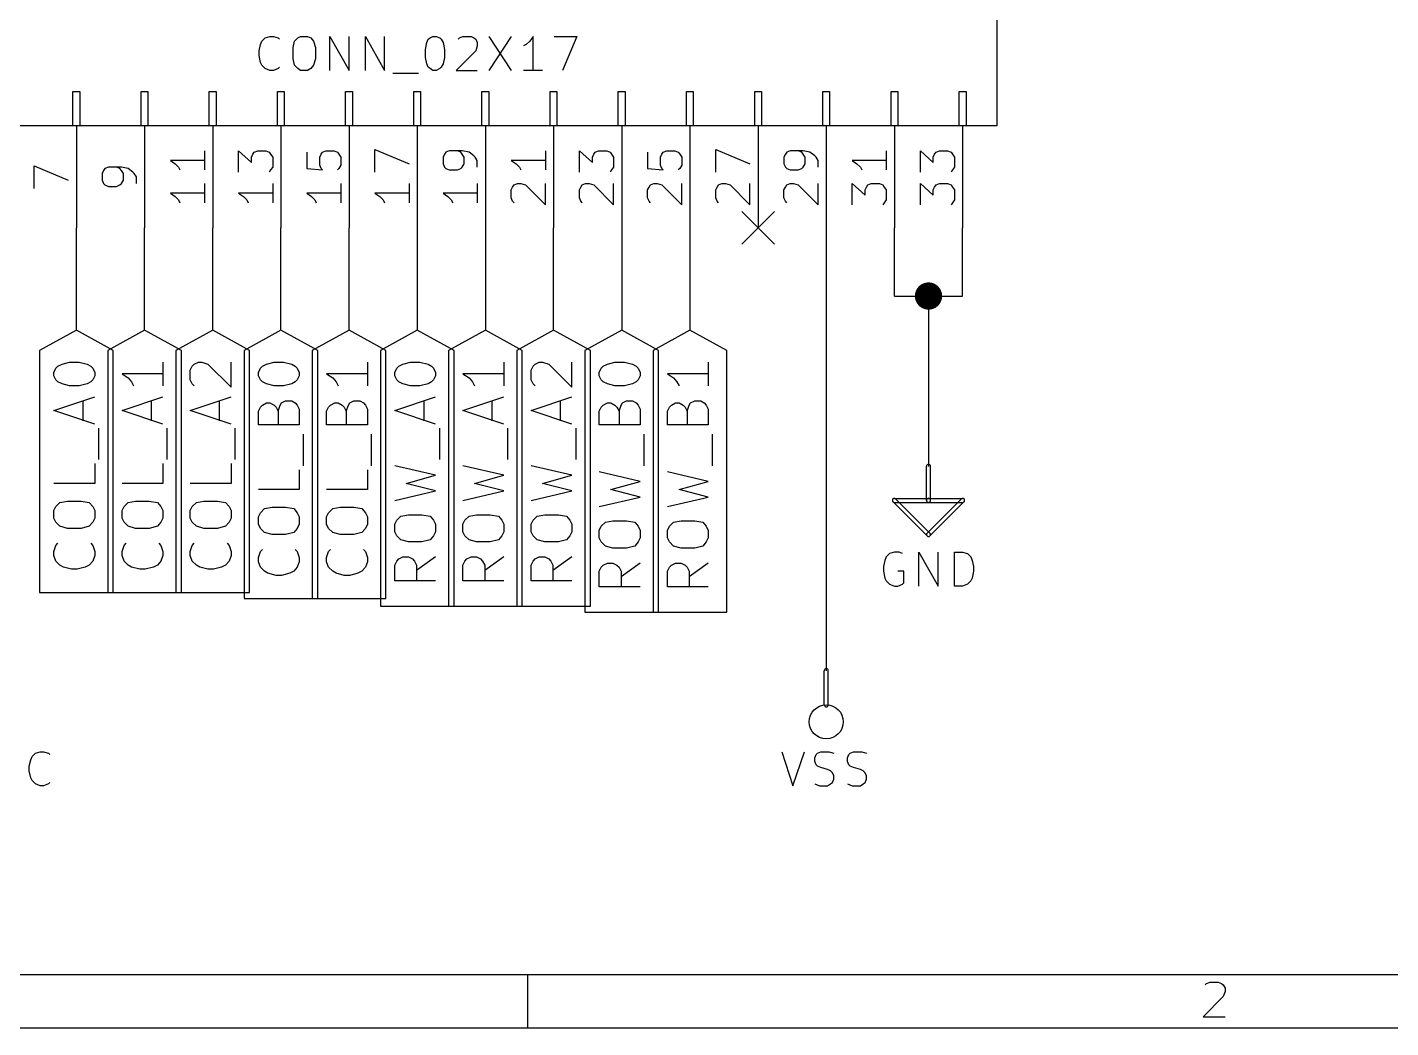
# Model space of a CAD drawing. Extents: x 10 to 287, y -200 to -10.
# Drawn here: x 41.4 to 92.2, y -200 to -162.7 of the extents above; entities that cross this region are included whole.
import ezdxf

# ---------------------------------------------------------------- set-up
doc = ezdxf.new("R2010")
doc.units = 0
doc.header["$MEASUREMENT"] = 0

msp = doc.modelspace()

# ---------------------------------------------------------------- linework, layer by layer
at = {"layer": 'Blue 2'}
for p, q in [((67.9704, -169.57), (69.1896, -170.79)), ((69.1896, -169.57), (67.9704, -170.79))]:
    msp.add_line(p, q, dxfattribs=at)
at = {"layer": 'Cyan 2'}
for p, q in [((50.2158, -163.093), (50.3936, -163.043)), ((50.3936, -163.043), (50.5206, -163.043)), ((50.5206, -163.043), (50.6984, -163.093)), ((51.435, -163.093), (51.5366, -163.043)), ((51.5366, -163.043), (51.7906, -163.043)), ((51.7906, -163.043), (51.9176, -163.093)), ((52.6288, -164.313), (52.6288, -163.043)), ((52.6288, -163.043), (53.34, -164.313)), ((53.34, -164.313), (53.34, -163.043)), ((53.9496, -164.313), (53.9496, -163.043)), ((53.9496, -163.043), (54.6608, -164.313)), ((54.6608, -164.313), (54.6608, -163.043)), ((56.3626, -163.093), (56.4642, -163.043)), ((56.4642, -163.043), (56.5912, -163.043)), ((56.5912, -163.043), (56.7182, -163.093)), ((57.4548, -163.093), (57.5818, -163.043)), ((57.5818, -163.043), (57.8866, -163.043)), ((57.8866, -163.043), (57.9882, -163.093)), ((58.547, -163.043), (59.3852, -164.313)), ((59.3852, -163.043), (58.547, -164.313)), ((60.198, -163.043), (60.071, -163.22)), ((60.198, -164.313), (60.198, -163.043)), ((60.9854, -163.043), (61.8236, -163.043)), ((61.8236, -163.043), (61.2902, -164.313)), ((49.9872, -163.576), (50.038, -163.347)), ((49.9872, -163.754), (49.9872, -163.576)), ((50.038, -163.347), (50.0888, -163.22)), ((50.0888, -163.22), (50.2158, -163.093)), ((50.6984, -163.093), (50.7492, -163.144)), ((51.2572, -163.449), (51.308, -163.22)), ((51.2572, -163.881), (51.2572, -163.449)), ((51.308, -163.22), (51.435, -163.093)), ((51.9176, -163.093), (52.0192, -163.22)), ((52.0192, -163.22), (52.0954, -163.449)), ((52.0954, -163.449), (52.0954, -163.881)), ((56.1848, -163.525), (56.2356, -163.271)), ((56.1848, -163.83), (56.1848, -163.525)), ((56.2356, -163.271), (56.2864, -163.144)), ((56.2864, -163.144), (56.3626, -163.093)), ((56.7182, -163.093), (56.769, -163.144)), ((56.769, -163.144), (56.8452, -163.271)), ((56.8452, -163.271), (56.896, -163.525)), ((56.896, -163.525), (56.896, -163.83)), ((58.0644, -163.576), (57.3278, -164.313)), ((57.404, -163.144), (57.4548, -163.093)), ((57.9882, -163.093), (58.0644, -163.144)), ((58.0644, -163.144), (58.1152, -163.271)), ((58.1152, -163.398), (58.0644, -163.576)), ((58.1152, -163.271), (58.1152, -163.398)), ((59.944, -163.347), (59.8424, -163.398)), ((60.071, -163.22), (59.944, -163.347)), ((50.038, -164.008), (49.9872, -163.754)), ((50.0888, -164.109), (50.038, -164.008)), ((51.308, -164.109), (51.2572, -163.881)), ((52.0954, -163.881), (52.0192, -164.109)), ((56.2356, -164.059), (56.1848, -163.83)), ((56.2864, -164.186), (56.2356, -164.059)), ((56.8452, -164.059), (56.769, -164.186)), ((56.896, -163.83), (56.8452, -164.059)), ((50.2158, -164.236), (50.0888, -164.109)), ((50.3936, -164.313), (50.2158, -164.236)), ((50.5206, -164.313), (50.3936, -164.313)), ((50.6984, -164.236), (50.5206, -164.313)), ((50.7492, -164.186), (50.6984, -164.236)), ((51.435, -164.236), (51.308, -164.109)), ((51.5366, -164.313), (51.435, -164.236)), ((51.7906, -164.313), (51.5366, -164.313)), ((51.9176, -164.236), (51.7906, -164.313)), ((52.0192, -164.109), (51.9176, -164.236)), ((54.9656, -164.414), (55.9308, -164.414)), ((56.3626, -164.236), (56.2864, -164.186)), ((56.4642, -164.313), (56.3626, -164.236)), ((56.5912, -164.313), (56.4642, -164.313)), ((56.7182, -164.236), (56.5912, -164.313)), ((56.769, -164.186), (56.7182, -164.236)), ((57.3278, -164.313), (58.1152, -164.313)), ((60.5536, -164.313), (59.8424, -164.313)), ((73.4822, -182.321), (73.3552, -182.448)), ((73.66, -182.27), (73.4822, -182.321)), ((73.8378, -182.27), (73.66, -182.27)), ((73.9648, -182.321), (73.8378, -182.27)), ((74.5744, -183.54), (74.5744, -182.27)), ((74.5744, -182.27), (75.2856, -183.54)), ((75.2856, -183.54), (75.2856, -182.27)), ((75.8952, -183.54), (75.8952, -182.27)), ((75.8952, -182.27), (76.2, -182.27)), ((76.2, -182.27), (76.3778, -182.321)), ((76.3778, -182.321), (76.5048, -182.448)), ((73.3044, -182.575), (73.2536, -182.804)), ((73.2536, -182.804), (73.2536, -182.982)), ((73.3552, -182.448), (73.3044, -182.575)), ((76.5048, -182.448), (76.5556, -182.575)), ((76.5556, -182.575), (76.6064, -182.804)), ((76.6064, -182.804), (76.6064, -182.982)), ((73.2536, -182.982), (73.3044, -183.236)), ((73.3044, -183.236), (73.3552, -183.337)), ((73.3552, -183.337), (73.4822, -183.464)), ((74.0156, -182.982), (73.787, -182.982)), ((74.0156, -183.413), (74.0156, -182.982)), ((76.5048, -183.337), (76.3778, -183.464)), ((76.5556, -183.236), (76.5048, -183.337)), ((76.6064, -182.982), (76.5556, -183.236)), ((73.4822, -183.464), (73.66, -183.54)), ((73.66, -183.54), (73.787, -183.54)), ((73.787, -183.54), (73.9648, -183.464)), ((73.9648, -183.464), (74.0156, -183.413)), ((76.2, -183.54), (75.8952, -183.54)), ((76.3778, -183.464), (76.2, -183.54)), ((41.4782, -190.017), (41.529, -189.89)), ((41.529, -189.89), (41.656, -189.763)), ((41.656, -189.763), (41.8338, -189.713)), ((41.8338, -189.713), (41.9608, -189.713)), ((41.9608, -189.713), (42.1386, -189.763)), ((42.1386, -189.763), (42.1894, -189.814)), ((69.469, -189.713), (69.8754, -190.983)), ((69.8754, -190.983), (70.3072, -189.713)), ((70.6882, -189.941), (70.739, -189.814)), ((70.6882, -190.068), (70.6882, -189.941)), ((70.739, -189.814), (70.7898, -189.763)), ((70.7898, -189.763), (70.9168, -189.713)), ((70.9168, -189.713), (71.2216, -189.713)), ((71.2216, -189.713), (71.3994, -189.763)), ((71.9074, -189.941), (71.9582, -189.814)), ((71.9074, -190.068), (71.9074, -189.941)), ((71.9582, -189.814), (72.009, -189.763)), ((72.009, -189.763), (72.136, -189.713)), ((72.136, -189.713), (72.4408, -189.713)), ((72.4408, -189.713), (72.6186, -189.763)), ((41.4274, -190.246), (41.4782, -190.017)), ((41.4274, -190.424), (41.4274, -190.246)), ((41.4782, -190.678), (41.4274, -190.424)), ((70.739, -190.195), (70.6882, -190.068)), ((70.7898, -190.246), (70.739, -190.195)), ((70.9168, -190.297), (70.7898, -190.246)), ((71.1708, -190.373), (70.9168, -190.297)), ((71.2724, -190.424), (71.1708, -190.373)), ((71.3486, -190.5), (71.2724, -190.424)), ((71.3994, -190.602), (71.3486, -190.5)), ((71.9582, -190.195), (71.9074, -190.068)), ((72.009, -190.246), (71.9582, -190.195)), ((72.136, -190.297), (72.009, -190.246)), ((72.39, -190.373), (72.136, -190.297)), ((72.4916, -190.424), (72.39, -190.373)), ((72.5678, -190.5), (72.4916, -190.424)), ((72.6186, -190.602), (72.5678, -190.5)), ((41.529, -190.779), (41.4782, -190.678)), ((41.656, -190.906), (41.529, -190.779)), ((41.8338, -190.983), (41.656, -190.906)), ((41.9608, -190.983), (41.8338, -190.983)), ((42.1386, -190.906), (41.9608, -190.983)), ((42.1894, -190.856), (42.1386, -190.906)), ((70.6882, -190.906), (70.866, -190.983)), ((70.866, -190.983), (71.1708, -190.983)), ((71.1708, -190.983), (71.2724, -190.906)), ((71.2724, -190.906), (71.3486, -190.856)), ((71.3486, -190.856), (71.3994, -190.729)), ((71.3994, -190.729), (71.3994, -190.602)), ((71.9074, -190.906), (72.0852, -190.983)), ((72.0852, -190.983), (72.39, -190.983)), ((72.39, -190.983), (72.4916, -190.906)), ((72.4916, -190.906), (72.5678, -190.856)), ((72.5678, -190.856), (72.6186, -190.729)), ((72.6186, -190.729), (72.6186, -190.602))]:
    msp.add_line(p, q, dxfattribs=at)
at = {"layer": 'Green 2'}
for p, q in [((43.18, -173.99), (43.18, -170.18)), ((45.72, -173.99), (45.72, -170.18)), ((48.26, -173.99), (48.26, -170.18)), ((50.8, -173.99), (50.8, -170.18)), ((53.34, -173.99), (53.34, -170.18)), ((55.88, -170.18), (55.88, -173.99)), ((58.42, -170.18), (58.42, -173.99)), ((60.96, -173.99), (60.96, -170.18)), ((63.5, -170.18), (63.5, -173.99)), ((66.04, -170.18), (66.04, -173.99)), ((71.12, -170.18), (71.12, -186.69)), ((73.66, -172.72), (73.66, -170.18)), ((76.2, -172.72), (76.2, -170.18)), ((73.66, -172.72), (76.2, -172.72)), ((74.93, -172.72), (74.93, -179.07))]:
    msp.add_line(p, q, dxfattribs=at)
at = {"layer": 'Green 2', "const_width": 0.508}
msp.add_lwpolyline([(74.676, -172.72, 1), (75.184, -172.72, 1)], format="xyb", close=True, dxfattribs=at)
at = {"layer": 'Red 2'}
for p, q in [((77.47, -161.29), (77.47, -166.37)), ((43.053, -166.37), (43.053, -165.1)), ((43.053, -165.1), (43.307, -165.1)), ((43.307, -165.1), (43.307, -166.37)), ((45.593, -166.37), (45.593, -165.1)), ((45.593, -165.1), (45.847, -165.1)), ((45.847, -165.1), (45.847, -166.37)), ((48.133, -166.37), (48.133, -165.1)), ((48.133, -165.1), (48.387, -165.1)), ((48.387, -165.1), (48.387, -166.37)), ((50.673, -166.37), (50.673, -165.1)), ((50.673, -165.1), (50.927, -165.1)), ((50.927, -165.1), (50.927, -166.37)), ((53.213, -166.37), (53.213, -165.1)), ((53.213, -165.1), (53.467, -165.1)), ((53.467, -165.1), (53.467, -166.37)), ((55.753, -166.37), (55.753, -165.1)), ((55.753, -165.1), (56.007, -165.1)), ((56.007, -165.1), (56.007, -166.37)), ((58.293, -166.37), (58.293, -165.1)), ((58.293, -165.1), (58.547, -165.1)), ((58.547, -165.1), (58.547, -166.37)), ((60.833, -166.37), (60.833, -165.1)), ((60.833, -165.1), (61.087, -165.1)), ((61.087, -165.1), (61.087, -166.37)), ((63.373, -166.37), (63.373, -165.1)), ((63.373, -165.1), (63.627, -165.1)), ((63.627, -165.1), (63.627, -166.37)), ((65.913, -166.37), (65.913, -165.1)), ((65.913, -165.1), (66.167, -165.1)), ((66.167, -165.1), (66.167, -166.37)), ((68.453, -166.37), (68.453, -165.1)), ((68.453, -165.1), (68.707, -165.1)), ((68.707, -165.1), (68.707, -166.37)), ((70.993, -166.37), (70.993, -165.1)), ((70.993, -165.1), (71.247, -165.1)), ((71.247, -165.1), (71.247, -166.37)), ((73.533, -166.37), (73.533, -165.1)), ((73.533, -165.1), (73.787, -165.1)), ((73.787, -165.1), (73.787, -166.37)), ((76.073, -166.37), (76.073, -165.1)), ((76.073, -165.1), (76.327, -165.1)), ((76.327, -165.1), (76.327, -166.37)), ((77.47, -166.37), (34.29, -166.37)), ((43.307, -166.37), (43.053, -166.37)), ((43.18, -166.37), (43.18, -170.18)), ((45.847, -166.37), (45.593, -166.37)), ((45.72, -166.37), (45.72, -170.18)), ((48.387, -166.37), (48.133, -166.37)), ((48.26, -166.37), (48.26, -170.18)), ((50.927, -166.37), (50.673, -166.37)), ((50.8, -166.37), (50.8, -170.18)), ((53.467, -166.37), (53.213, -166.37)), ((53.34, -166.37), (53.34, -170.18)), ((56.007, -166.37), (55.753, -166.37)), ((55.88, -166.37), (55.88, -170.18)), ((58.547, -166.37), (58.293, -166.37)), ((58.42, -166.37), (58.42, -170.18)), ((61.087, -166.37), (60.833, -166.37)), ((60.96, -166.37), (60.96, -170.18)), ((63.627, -166.37), (63.373, -166.37)), ((63.5, -166.37), (63.5, -170.18)), ((66.167, -166.37), (65.913, -166.37)), ((66.04, -166.37), (66.04, -170.18)), ((68.707, -166.37), (68.453, -166.37)), ((68.58, -166.37), (68.58, -170.18)), ((71.247, -166.37), (70.993, -166.37)), ((71.12, -166.37), (71.12, -170.18)), ((73.787, -166.37), (73.533, -166.37)), ((73.66, -166.37), (73.66, -170.18)), ((76.327, -166.37), (76.073, -166.37)), ((76.2, -166.37), (76.2, -170.18)), ((47.9552, -167.31), (47.9552, -168.021)), ((49.2252, -168.097), (49.2252, -167.31)), ((49.2252, -167.31), (49.7078, -167.742)), ((49.7078, -167.538), (49.7586, -167.437)), ((49.7078, -167.742), (49.7078, -167.538)), ((49.7586, -167.437), (49.8094, -167.361)), ((49.8094, -167.361), (49.9364, -167.31)), ((49.9364, -167.31), (50.2412, -167.31)), ((50.2412, -167.31), (50.3682, -167.361)), ((50.3682, -167.361), (50.419, -167.437)), ((50.419, -167.437), (50.4952, -167.538)), ((50.4952, -167.538), (50.4952, -167.919)), ((51.7652, -167.361), (51.7652, -167.97)), ((52.2478, -167.538), (52.2986, -167.437)), ((52.2478, -167.843), (52.2478, -167.538)), ((52.2986, -167.437), (52.3494, -167.361)), ((52.3494, -167.361), (52.4764, -167.31)), ((52.4764, -167.31), (52.7812, -167.31)), ((52.7812, -167.31), (52.9082, -167.361)), ((52.9082, -167.361), (52.959, -167.437)), ((52.959, -167.437), (53.0352, -167.538)), ((53.0352, -167.538), (53.0352, -167.843)), ((54.3052, -168.097), (54.3052, -167.259)), ((54.3052, -167.259), (55.5752, -167.792)), ((56.896, -167.437), (56.8452, -167.538)), ((56.8452, -167.538), (56.8452, -167.792)), ((56.9468, -167.361), (56.896, -167.437)), ((57.0738, -167.31), (56.9468, -167.361)), ((57.5564, -167.31), (57.0738, -167.31)), ((57.5056, -167.361), (57.3786, -167.31)), ((57.5564, -167.437), (57.5056, -167.361)), ((57.8104, -167.361), (57.5564, -167.31)), ((57.6326, -167.538), (57.5564, -167.437)), ((57.6326, -167.792), (57.6326, -167.538)), ((57.9882, -167.488), (57.8104, -167.361)), ((58.039, -167.538), (57.9882, -167.488)), ((58.1152, -167.665), (58.039, -167.538)), ((60.6552, -167.31), (60.6552, -168.021)), ((61.9252, -168.097), (61.9252, -167.31)), ((61.9252, -167.31), (62.4078, -167.742)), ((62.4078, -167.538), (62.4586, -167.437)), ((62.4078, -167.742), (62.4078, -167.538)), ((62.4586, -167.437), (62.5094, -167.361)), ((62.5094, -167.361), (62.6364, -167.31)), ((62.6364, -167.31), (62.9412, -167.31)), ((62.9412, -167.31), (63.0682, -167.361)), ((63.0682, -167.361), (63.119, -167.437)), ((63.119, -167.437), (63.1952, -167.538)), ((63.1952, -167.538), (63.1952, -167.919)), ((64.4652, -167.361), (64.4652, -167.97)), ((64.9478, -167.538), (64.9986, -167.437)), ((64.9478, -167.843), (64.9478, -167.538)), ((64.9986, -167.437), (65.0494, -167.361)), ((65.0494, -167.361), (65.1764, -167.31)), ((65.1764, -167.31), (65.4812, -167.31)), ((65.4812, -167.31), (65.6082, -167.361)), ((65.6082, -167.361), (65.659, -167.437)), ((65.659, -167.437), (65.7352, -167.538)), ((65.7352, -167.538), (65.7352, -167.843)), ((67.0052, -168.097), (67.0052, -167.259)), ((67.0052, -167.259), (68.2752, -167.792)), ((69.596, -167.437), (69.5452, -167.538)), ((69.5452, -167.538), (69.5452, -167.792)), ((69.6468, -167.361), (69.596, -167.437)), ((69.7738, -167.31), (69.6468, -167.361)), ((70.2564, -167.31), (69.7738, -167.31)), ((70.2056, -167.361), (70.0786, -167.31)), ((70.2564, -167.437), (70.2056, -167.361)), ((70.5104, -167.361), (70.2564, -167.31)), ((70.3326, -167.538), (70.2564, -167.437)), ((70.3326, -167.792), (70.3326, -167.538)), ((70.6882, -167.488), (70.5104, -167.361)), ((70.739, -167.538), (70.6882, -167.488)), ((70.8152, -167.665), (70.739, -167.538)), ((73.3552, -167.31), (73.3552, -168.021)), ((74.6252, -168.097), (74.6252, -167.31)), ((74.6252, -167.31), (75.1078, -167.742)), ((75.1078, -167.538), (75.1586, -167.437)), ((75.1078, -167.742), (75.1078, -167.538)), ((75.1586, -167.437), (75.2094, -167.361)), ((75.2094, -167.361), (75.3364, -167.31)), ((75.3364, -167.31), (75.6412, -167.31)), ((75.6412, -167.31), (75.7682, -167.361)), ((75.7682, -167.361), (75.819, -167.437)), ((75.819, -167.437), (75.8952, -167.538)), ((75.8952, -167.538), (75.8952, -167.919)), ((41.6052, -168.707), (41.6052, -167.869)), ((41.6052, -167.869), (42.8752, -168.402)), ((44.196, -168.046), (44.1452, -168.148)), ((44.1452, -168.148), (44.1452, -168.402)), ((44.2468, -167.97), (44.196, -168.046)), ((44.3738, -167.919), (44.2468, -167.97)), ((44.8564, -167.919), (44.3738, -167.919)), ((44.8056, -167.97), (44.6786, -167.919)), ((44.8564, -168.046), (44.8056, -167.97)), ((45.1104, -167.97), (44.8564, -167.919)), ((44.9326, -168.148), (44.8564, -168.046)), ((44.9326, -168.402), (44.9326, -168.148)), ((45.2882, -168.097), (45.1104, -167.97)), ((45.339, -168.148), (45.2882, -168.097)), ((45.4152, -168.275), (45.339, -168.148)), ((47.9552, -167.665), (46.6852, -167.665)), ((46.6852, -167.665), (46.863, -167.792)), ((46.863, -167.792), (46.99, -167.919)), ((46.99, -167.919), (47.0408, -168.021)), ((50.419, -168.021), (50.3682, -168.097)), ((50.4952, -167.919), (50.419, -168.021)), ((51.7652, -167.97), (52.3494, -168.021)), ((52.2986, -167.97), (52.2478, -167.843)), ((52.3494, -168.021), (52.2986, -167.97)), ((52.959, -167.97), (52.9082, -168.021)), ((53.0352, -167.843), (52.959, -167.97)), ((56.8452, -167.792), (56.896, -167.919)), ((56.896, -167.919), (56.9468, -167.97)), ((56.9468, -167.97), (57.0738, -168.021)), ((57.0738, -168.021), (57.3786, -168.021)), ((57.3786, -168.021), (57.5056, -167.97)), ((57.5056, -167.97), (57.5564, -167.919)), ((57.5564, -167.919), (57.6326, -167.792)), ((58.1152, -167.919), (58.1152, -167.665)), ((60.6552, -167.665), (59.3852, -167.665)), ((59.3852, -167.665), (59.563, -167.792)), ((59.563, -167.792), (59.69, -167.919)), ((59.69, -167.919), (59.7408, -168.021)), ((63.119, -168.021), (63.0682, -168.097)), ((63.1952, -167.919), (63.119, -168.021)), ((64.4652, -167.97), (65.0494, -168.021)), ((64.9986, -167.97), (64.9478, -167.843)), ((65.0494, -168.021), (64.9986, -167.97)), ((65.659, -167.97), (65.6082, -168.021)), ((65.7352, -167.843), (65.659, -167.97)), ((69.5452, -167.792), (69.596, -167.919)), ((69.596, -167.919), (69.6468, -167.97)), ((69.6468, -167.97), (69.7738, -168.021)), ((69.7738, -168.021), (70.0786, -168.021)), ((70.0786, -168.021), (70.2056, -167.97)), ((70.2056, -167.97), (70.2564, -167.919)), ((70.2564, -167.919), (70.3326, -167.792)), ((70.8152, -167.919), (70.8152, -167.665)), ((73.3552, -167.665), (72.0852, -167.665)), ((72.0852, -167.665), (72.263, -167.792)), ((72.263, -167.792), (72.39, -167.919)), ((72.39, -167.919), (72.4408, -168.021)), ((75.819, -168.021), (75.7682, -168.097)), ((75.8952, -167.919), (75.819, -168.021)), ((44.1452, -168.402), (44.196, -168.529)), ((44.196, -168.529), (44.2468, -168.58)), ((44.2468, -168.58), (44.3738, -168.631)), ((44.3738, -168.631), (44.6786, -168.631)), ((44.6786, -168.631), (44.8056, -168.58)), ((44.8056, -168.58), (44.8564, -168.529)), ((44.8564, -168.529), (44.9326, -168.402)), ((45.4152, -168.529), (45.4152, -168.275)), ((47.9552, -168.529), (47.9552, -169.24)), ((50.4952, -168.529), (50.4952, -169.24)), ((53.0352, -168.529), (53.0352, -169.24)), ((55.5752, -168.529), (55.5752, -169.24)), ((58.1152, -168.529), (58.1152, -169.24)), ((59.3852, -168.758), (59.436, -168.656)), ((59.436, -168.656), (59.4868, -168.58)), ((59.4868, -168.58), (59.6138, -168.529)), ((59.6138, -168.529), (59.7408, -168.529)), ((59.7408, -168.529), (59.9186, -168.58)), ((59.9186, -168.58), (60.6552, -169.316)), ((60.6552, -169.316), (60.6552, -168.529)), ((61.9252, -168.758), (61.976, -168.656)), ((61.976, -168.656), (62.0268, -168.58)), ((62.0268, -168.58), (62.1538, -168.529)), ((62.1538, -168.529), (62.2808, -168.529)), ((62.2808, -168.529), (62.4586, -168.58)), ((62.4586, -168.58), (63.1952, -169.316)), ((63.1952, -169.316), (63.1952, -168.529)), ((64.4652, -168.758), (64.516, -168.656)), ((64.516, -168.656), (64.5668, -168.58)), ((64.5668, -168.58), (64.6938, -168.529)), ((64.6938, -168.529), (64.8208, -168.529)), ((64.8208, -168.529), (64.9986, -168.58)), ((64.9986, -168.58), (65.7352, -169.316)), ((65.7352, -169.316), (65.7352, -168.529)), ((67.0052, -168.758), (67.056, -168.656)), ((67.056, -168.656), (67.1068, -168.58)), ((67.1068, -168.58), (67.2338, -168.529)), ((67.2338, -168.529), (67.3608, -168.529)), ((67.3608, -168.529), (67.5386, -168.58)), ((67.5386, -168.58), (68.2752, -169.316)), ((68.2752, -169.316), (68.2752, -168.529)), ((69.5452, -168.758), (69.596, -168.656)), ((69.596, -168.656), (69.6468, -168.58)), ((69.6468, -168.58), (69.7738, -168.529)), ((69.7738, -168.529), (69.9008, -168.529)), ((69.9008, -168.529), (70.0786, -168.58)), ((70.0786, -168.58), (70.8152, -169.316)), ((70.8152, -169.316), (70.8152, -168.529)), ((72.0852, -169.316), (72.0852, -168.529)), ((72.0852, -168.529), (72.5678, -168.961)), ((72.5678, -168.758), (72.6186, -168.656)), ((72.6186, -168.656), (72.6694, -168.58)), ((72.6694, -168.58), (72.7964, -168.529)), ((72.7964, -168.529), (73.1012, -168.529)), ((73.1012, -168.529), (73.2282, -168.58)), ((73.2282, -168.58), (73.279, -168.656)), ((73.279, -168.656), (73.3552, -168.758)), ((74.6252, -169.316), (74.6252, -168.529)), ((74.6252, -168.529), (75.1078, -168.961)), ((75.1078, -168.758), (75.1586, -168.656)), ((75.1586, -168.656), (75.2094, -168.58)), ((75.2094, -168.58), (75.3364, -168.529)), ((75.3364, -168.529), (75.6412, -168.529)), ((75.6412, -168.529), (75.7682, -168.58)), ((75.7682, -168.58), (75.819, -168.656)), ((75.819, -168.656), (75.8952, -168.758)), ((47.9552, -168.885), (46.6852, -168.885)), ((46.6852, -168.885), (46.863, -169.012)), ((46.863, -169.012), (46.99, -169.139)), ((46.99, -169.139), (47.0408, -169.24)), ((50.4952, -168.885), (49.2252, -168.885)), ((49.2252, -168.885), (49.403, -169.012)), ((49.403, -169.012), (49.53, -169.139)), ((49.53, -169.139), (49.5808, -169.24)), ((53.0352, -168.885), (51.7652, -168.885)), ((51.7652, -168.885), (51.943, -169.012)), ((51.943, -169.012), (52.07, -169.139)), ((52.07, -169.139), (52.1208, -169.24)), ((55.5752, -168.885), (54.3052, -168.885)), ((54.3052, -168.885), (54.483, -169.012)), ((54.483, -169.012), (54.61, -169.139)), ((54.61, -169.139), (54.6608, -169.24)), ((58.1152, -168.885), (56.8452, -168.885)), ((56.8452, -168.885), (57.023, -169.012)), ((57.023, -169.012), (57.15, -169.139)), ((57.15, -169.139), (57.2008, -169.24)), ((59.3852, -169.062), (59.3852, -168.758)), ((59.436, -169.189), (59.3852, -169.062)), ((61.9252, -169.062), (61.9252, -168.758)), ((61.976, -169.189), (61.9252, -169.062)), ((64.4652, -169.062), (64.4652, -168.758)), ((64.516, -169.189), (64.4652, -169.062)), ((67.0052, -169.062), (67.0052, -168.758)), ((67.056, -169.189), (67.0052, -169.062)), ((69.5452, -169.062), (69.5452, -168.758)), ((69.596, -169.189), (69.5452, -169.062)), ((72.5678, -168.961), (72.5678, -168.758)), ((73.3552, -169.139), (73.279, -169.24)), ((73.3552, -168.758), (73.3552, -169.139)), ((75.1078, -168.961), (75.1078, -168.758)), ((75.8952, -169.139), (75.819, -169.24)), ((75.8952, -168.758), (75.8952, -169.139)), ((59.4868, -169.24), (59.436, -169.189)), ((62.0268, -169.24), (61.976, -169.189)), ((64.5668, -169.24), (64.516, -169.189)), ((67.1068, -169.24), (67.056, -169.189)), ((69.6468, -169.24), (69.596, -169.189)), ((73.279, -169.24), (73.2282, -169.316)), ((75.819, -169.24), (75.7682, -169.316)), ((43.18, -173.99), (41.8084, -174.752)), ((44.5516, -174.752), (43.18, -173.99)), ((45.72, -173.99), (44.3484, -174.752)), ((47.0916, -174.752), (45.72, -173.99)), ((48.26, -173.99), (46.8884, -174.752)), ((49.6316, -174.752), (48.26, -173.99)), ((50.8, -173.99), (49.4284, -174.752)), ((52.1716, -174.752), (50.8, -173.99)), ((53.34, -173.99), (51.9684, -174.752)), ((54.7116, -174.752), (53.34, -173.99)), ((55.88, -173.99), (54.5084, -174.752)), ((57.2516, -174.752), (55.88, -173.99)), ((58.42, -173.99), (57.0484, -174.752)), ((59.7916, -174.752), (58.42, -173.99)), ((60.96, -173.99), (59.5884, -174.752)), ((62.3316, -174.752), (60.96, -173.99)), ((63.5, -173.99), (62.1284, -174.752)), ((64.8716, -174.752), (63.5, -173.99)), ((66.04, -173.99), (64.6684, -174.752)), ((67.4116, -174.752), (66.04, -173.99)), ((41.8084, -174.752), (41.8084, -183.769)), ((44.3484, -174.752), (44.3484, -183.769)), ((44.5516, -183.769), (44.5516, -174.752)), ((46.8884, -174.752), (46.8884, -183.769)), ((47.0916, -183.769), (47.0916, -174.752)), ((49.4284, -174.752), (49.4284, -183.998)), ((49.6316, -183.769), (49.6316, -174.752)), ((51.9684, -174.752), (51.9684, -183.998)), ((52.1716, -183.998), (52.1716, -174.752)), ((54.5084, -174.752), (54.5084, -184.277)), ((54.7116, -183.998), (54.7116, -174.752)), ((57.0484, -174.752), (57.0484, -184.277)), ((57.2516, -184.277), (57.2516, -174.752)), ((59.5884, -174.752), (59.5884, -184.277)), ((59.7916, -184.277), (59.7916, -174.752)), ((62.1284, -174.752), (62.1284, -184.506)), ((62.3316, -184.277), (62.3316, -174.752)), ((64.6684, -174.752), (64.6684, -184.506)), ((64.8716, -184.506), (64.8716, -174.752)), ((67.4116, -184.506), (67.4116, -174.752)), ((42.4942, -175.336), (42.6466, -175.26)), ((42.6466, -175.26), (42.926, -175.184)), ((42.926, -175.184), (43.2816, -175.184)), ((43.2816, -175.184), (43.5864, -175.26)), ((43.5864, -175.26), (43.7134, -175.336)), ((46.4058, -175.184), (46.4058, -176.073)), ((47.498, -175.336), (47.5742, -175.26)), ((47.5742, -175.26), (47.7266, -175.184)), ((47.7266, -175.184), (47.8536, -175.184)), ((47.8536, -175.184), (48.0822, -175.26)), ((48.0822, -175.26), (48.9458, -176.124)), ((48.9458, -176.124), (48.9458, -175.184)), ((50.1142, -175.336), (50.2666, -175.26)), ((50.2666, -175.26), (50.546, -175.184)), ((50.546, -175.184), (50.9016, -175.184)), ((50.9016, -175.184), (51.2064, -175.26)), ((51.2064, -175.26), (51.3334, -175.336)), ((54.0258, -175.184), (54.0258, -176.073)), ((55.1942, -175.336), (55.3466, -175.26)), ((55.3466, -175.26), (55.626, -175.184)), ((55.626, -175.184), (55.9816, -175.184)), ((55.9816, -175.184), (56.2864, -175.26)), ((56.2864, -175.26), (56.4134, -175.336)), ((59.1058, -175.184), (59.1058, -176.073)), ((60.198, -175.336), (60.2742, -175.26)), ((60.2742, -175.26), (60.4266, -175.184)), ((60.4266, -175.184), (60.5536, -175.184)), ((60.5536, -175.184), (60.7822, -175.26)), ((60.7822, -175.26), (61.6458, -176.124)), ((61.6458, -176.124), (61.6458, -175.184)), ((62.8142, -175.336), (62.9666, -175.26)), ((62.9666, -175.26), (63.246, -175.184)), ((63.246, -175.184), (63.6016, -175.184)), ((63.6016, -175.184), (63.9064, -175.26)), ((63.9064, -175.26), (64.0334, -175.336)), ((66.7258, -175.184), (66.7258, -176.073)), ((42.3418, -175.565), (42.418, -175.412)), ((42.3418, -175.692), (42.3418, -175.565)), ((42.418, -175.844), (42.3418, -175.692)), ((42.418, -175.412), (42.4942, -175.336)), ((43.7134, -175.336), (43.7896, -175.412)), ((43.7896, -175.412), (43.8658, -175.565)), ((43.8658, -175.692), (43.7896, -175.844)), ((43.8658, -175.565), (43.8658, -175.692)), ((46.4058, -175.616), (44.8818, -175.616)), ((44.8818, -175.616), (45.1104, -175.768)), ((45.1104, -175.768), (45.2374, -175.92)), ((47.4218, -175.489), (47.498, -175.336)), ((47.4218, -175.844), (47.4218, -175.489)), ((49.9618, -175.565), (50.038, -175.412)), ((49.9618, -175.692), (49.9618, -175.565)), ((50.038, -175.844), (49.9618, -175.692)), ((50.038, -175.412), (50.1142, -175.336)), ((51.3334, -175.336), (51.4096, -175.412)), ((51.4096, -175.412), (51.4858, -175.565)), ((51.4858, -175.692), (51.4096, -175.844)), ((51.4858, -175.565), (51.4858, -175.692)), ((54.0258, -175.616), (52.5018, -175.616)), ((52.5018, -175.616), (52.7304, -175.768)), ((52.7304, -175.768), (52.8574, -175.92)), ((55.0418, -175.565), (55.118, -175.412)), ((55.0418, -175.692), (55.0418, -175.565)), ((55.118, -175.844), (55.0418, -175.692)), ((55.118, -175.412), (55.1942, -175.336)), ((56.4134, -175.336), (56.4896, -175.412)), ((56.4896, -175.412), (56.5658, -175.565)), ((56.5658, -175.692), (56.4896, -175.844)), ((56.5658, -175.565), (56.5658, -175.692)), ((59.1058, -175.616), (57.5818, -175.616)), ((57.5818, -175.616), (57.8104, -175.768)), ((57.8104, -175.768), (57.9374, -175.92)), ((60.1218, -175.489), (60.198, -175.336)), ((60.1218, -175.844), (60.1218, -175.489)), ((62.6618, -175.565), (62.738, -175.412)), ((62.6618, -175.692), (62.6618, -175.565)), ((62.738, -175.844), (62.6618, -175.692)), ((62.738, -175.412), (62.8142, -175.336)), ((64.0334, -175.336), (64.1096, -175.412)), ((64.1096, -175.412), (64.1858, -175.565)), ((64.1858, -175.692), (64.1096, -175.844)), ((64.1858, -175.565), (64.1858, -175.692)), ((66.7258, -175.616), (65.2018, -175.616)), ((65.2018, -175.616), (65.4304, -175.768)), ((65.4304, -175.768), (65.5574, -175.92)), ((42.4942, -175.92), (42.418, -175.844)), ((42.6466, -175.997), (42.4942, -175.92)), ((42.926, -176.073), (42.6466, -175.997)), ((43.2816, -176.073), (42.926, -176.073)), ((43.5864, -175.997), (43.2816, -176.073)), ((43.7134, -175.92), (43.5864, -175.997)), ((43.7896, -175.844), (43.7134, -175.92)), ((45.2374, -175.92), (45.3136, -176.073)), ((47.498, -175.997), (47.4218, -175.844)), ((47.5742, -176.073), (47.498, -175.997)), ((50.1142, -175.92), (50.038, -175.844)), ((50.2666, -175.997), (50.1142, -175.92)), ((50.546, -176.073), (50.2666, -175.997)), ((50.9016, -176.073), (50.546, -176.073)), ((51.2064, -175.997), (50.9016, -176.073)), ((51.3334, -175.92), (51.2064, -175.997)), ((51.4096, -175.844), (51.3334, -175.92)), ((52.8574, -175.92), (52.9336, -176.073)), ((55.1942, -175.92), (55.118, -175.844)), ((55.3466, -175.997), (55.1942, -175.92)), ((55.626, -176.073), (55.3466, -175.997)), ((55.9816, -176.073), (55.626, -176.073)), ((56.2864, -175.997), (55.9816, -176.073)), ((56.4134, -175.92), (56.2864, -175.997)), ((56.4896, -175.844), (56.4134, -175.92)), ((57.9374, -175.92), (58.0136, -176.073)), ((60.198, -175.997), (60.1218, -175.844)), ((60.2742, -176.073), (60.198, -175.997)), ((62.8142, -175.92), (62.738, -175.844)), ((62.9666, -175.997), (62.8142, -175.92)), ((63.246, -176.073), (62.9666, -175.997)), ((63.6016, -176.073), (63.246, -176.073)), ((63.9064, -175.997), (63.6016, -176.073)), ((64.0334, -175.92), (63.9064, -175.997)), ((64.1096, -175.844), (64.0334, -175.92)), ((65.5574, -175.92), (65.6336, -176.073)), ((42.3418, -176.987), (43.8658, -176.479)), ((43.434, -177.368), (43.434, -176.632)), ((44.8818, -176.987), (46.4058, -176.479)), ((45.974, -177.368), (45.974, -176.632)), ((47.4218, -176.987), (48.9458, -176.479)), ((48.514, -177.368), (48.514, -176.632)), ((50.038, -176.86), (50.1142, -176.784)), ((50.1142, -176.784), (50.2666, -176.708)), ((50.2666, -176.708), (50.3936, -176.708)), ((50.3936, -176.708), (50.546, -176.784)), ((50.546, -176.784), (50.6222, -176.86)), ((50.6984, -177.013), (50.7746, -176.784)), ((50.7746, -176.784), (50.8254, -176.708)), ((50.8254, -176.708), (50.9778, -176.632)), ((50.9778, -176.632), (51.2064, -176.632)), ((51.2064, -176.632), (51.3334, -176.708)), ((51.3334, -176.708), (51.4096, -176.784)), ((51.4096, -176.784), (51.4858, -176.936)), ((52.578, -176.86), (52.6542, -176.784)), ((52.6542, -176.784), (52.8066, -176.708)), ((52.8066, -176.708), (52.9336, -176.708)), ((52.9336, -176.708), (53.086, -176.784)), ((53.086, -176.784), (53.1622, -176.86)), ((53.2384, -177.013), (53.3146, -176.784)), ((53.3146, -176.784), (53.3654, -176.708)), ((53.3654, -176.708), (53.5178, -176.632)), ((53.5178, -176.632), (53.7464, -176.632)), ((53.7464, -176.632), (53.8734, -176.708)), ((53.8734, -176.708), (53.9496, -176.784)), ((53.9496, -176.784), (54.0258, -176.936)), ((55.0418, -176.987), (56.5658, -176.479)), ((56.134, -177.368), (56.134, -176.632)), ((57.5818, -176.987), (59.1058, -176.479)), ((58.674, -177.368), (58.674, -176.632)), ((60.1218, -176.987), (61.6458, -176.479)), ((61.214, -177.368), (61.214, -176.632)), ((62.738, -176.86), (62.8142, -176.784)), ((62.8142, -176.784), (62.9666, -176.708)), ((62.9666, -176.708), (63.0936, -176.708)), ((63.0936, -176.708), (63.246, -176.784)), ((63.246, -176.784), (63.3222, -176.86)), ((63.3984, -177.013), (63.4746, -176.784)), ((63.4746, -176.784), (63.5254, -176.708)), ((63.5254, -176.708), (63.6778, -176.632)), ((63.6778, -176.632), (63.9064, -176.632)), ((63.9064, -176.632), (64.0334, -176.708)), ((64.0334, -176.708), (64.1096, -176.784)), ((64.1096, -176.784), (64.1858, -176.936)), ((65.278, -176.86), (65.3542, -176.784)), ((65.3542, -176.784), (65.5066, -176.708)), ((65.5066, -176.708), (65.6336, -176.708)), ((65.6336, -176.708), (65.786, -176.784)), ((65.786, -176.784), (65.8622, -176.86)), ((65.9384, -177.013), (66.0146, -176.784)), ((66.0146, -176.784), (66.0654, -176.708)), ((66.0654, -176.708), (66.2178, -176.632)), ((66.2178, -176.632), (66.4464, -176.632)), ((66.4464, -176.632), (66.5734, -176.708)), ((66.5734, -176.708), (66.6496, -176.784)), ((66.6496, -176.784), (66.7258, -176.936)), ((43.8658, -177.495), (42.3418, -176.987)), ((46.4058, -177.495), (44.8818, -176.987)), ((48.9458, -177.495), (47.4218, -176.987)), ((49.9618, -177.013), (50.038, -176.86)), ((49.9618, -177.521), (49.9618, -177.013)), ((50.6222, -176.86), (50.6984, -177.013)), ((50.6984, -177.013), (50.6984, -177.521)), ((51.4858, -176.936), (51.4858, -177.521)), ((52.5018, -177.013), (52.578, -176.86)), ((52.5018, -177.521), (52.5018, -177.013)), ((53.1622, -176.86), (53.2384, -177.013)), ((53.2384, -177.013), (53.2384, -177.521)), ((54.0258, -176.936), (54.0258, -177.521)), ((56.5658, -177.495), (55.0418, -176.987)), ((59.1058, -177.495), (57.5818, -176.987)), ((61.6458, -177.495), (60.1218, -176.987)), ((62.6618, -177.013), (62.738, -176.86)), ((62.6618, -177.521), (62.6618, -177.013)), ((63.3222, -176.86), (63.3984, -177.013)), ((63.3984, -177.013), (63.3984, -177.521)), ((64.1858, -176.936), (64.1858, -177.521)), ((65.2018, -177.013), (65.278, -176.86)), ((65.2018, -177.521), (65.2018, -177.013)), ((65.8622, -176.86), (65.9384, -177.013)), ((65.9384, -177.013), (65.9384, -177.521)), ((66.7258, -176.936), (66.7258, -177.521)), ((44.0182, -178.816), (44.0182, -177.648)), ((46.5582, -178.816), (46.5582, -177.648)), ((49.0982, -178.816), (49.0982, -177.648)), ((51.4858, -177.521), (49.9618, -177.521)), ((54.0258, -177.521), (52.5018, -177.521)), ((56.7182, -178.816), (56.7182, -177.648)), ((59.2582, -178.816), (59.2582, -177.648)), ((61.7982, -178.816), (61.7982, -177.648)), ((64.1858, -177.521), (62.6618, -177.521)), ((66.7258, -177.521), (65.2018, -177.521)), ((51.6382, -179.045), (51.6382, -177.876)), ((54.1782, -179.045), (54.1782, -177.876)), ((64.3382, -179.045), (64.3382, -177.876)), ((66.8782, -179.045), (66.8782, -177.876)), ((43.8658, -178.968), (43.8658, -179.705)), ((46.4058, -178.968), (46.4058, -179.705)), ((48.9458, -178.968), (48.9458, -179.705)), ((51.4858, -179.197), (51.4858, -179.934)), ((54.0258, -179.197), (54.0258, -179.934)), ((56.5658, -179.4), (55.0418, -179.045)), ((59.1058, -179.4), (57.5818, -179.045)), ((61.6458, -179.4), (60.1218, -179.045)), ((64.1858, -179.629), (62.6618, -179.273)), ((66.7258, -179.629), (65.2018, -179.273)), ((74.8538, -180.34), (74.8538, -179.07)), ((75.0062, -180.34), (75.0062, -179.07)), ((43.8658, -179.705), (42.3418, -179.705)), ((46.4058, -179.705), (44.8818, -179.705)), ((48.9458, -179.705), (47.4218, -179.705)), ((55.4736, -179.705), (56.5658, -179.4)), ((56.5658, -179.984), (55.4736, -179.705)), ((58.0136, -179.705), (59.1058, -179.4)), ((59.1058, -179.984), (58.0136, -179.705)), ((60.5536, -179.705), (61.6458, -179.4)), ((61.6458, -179.984), (60.5536, -179.705)), ((63.0936, -179.934), (64.1858, -179.629)), ((65.6336, -179.934), (66.7258, -179.629)), ((51.4858, -179.934), (49.9618, -179.934)), ((54.0258, -179.934), (52.5018, -179.934)), ((55.0418, -180.34), (56.5658, -179.984)), ((57.5818, -180.34), (59.1058, -179.984)), ((60.1218, -180.34), (61.6458, -179.984)), ((62.6618, -180.569), (64.1858, -180.213)), ((64.1858, -180.213), (63.0936, -179.934)), ((65.2018, -180.569), (66.7258, -180.213)), ((66.7258, -180.213), (65.6336, -179.934)), ((73.66, -180.264), (74.93, -180.264)), ((74.9808, -181.559), (73.7108, -180.289)), ((76.1492, -180.289), (74.8792, -181.559)), ((74.93, -180.264), (76.2, -180.264)), ((42.3418, -180.721), (42.418, -180.569)), ((42.3418, -181), (42.3418, -180.721)), ((42.418, -180.569), (42.5704, -180.416)), ((42.5704, -180.416), (42.8498, -180.365)), ((42.8498, -180.365), (43.3578, -180.365)), ((43.3578, -180.365), (43.6626, -180.416)), ((43.6626, -180.416), (43.7896, -180.569)), ((43.7896, -180.569), (43.8658, -180.721)), ((43.8658, -180.721), (43.8658, -181)), ((44.8818, -180.721), (44.958, -180.569)), ((44.8818, -181), (44.8818, -180.721)), ((44.958, -180.569), (45.1104, -180.416)), ((45.1104, -180.416), (45.3898, -180.365)), ((45.3898, -180.365), (45.8978, -180.365)), ((45.8978, -180.365), (46.2026, -180.416)), ((46.2026, -180.416), (46.3296, -180.569)), ((46.3296, -180.569), (46.4058, -180.721)), ((46.4058, -180.721), (46.4058, -181)), ((47.4218, -180.721), (47.498, -180.569)), ((47.4218, -181), (47.4218, -180.721)), ((47.498, -180.569), (47.6504, -180.416)), ((47.6504, -180.416), (47.9298, -180.365)), ((47.9298, -180.365), (48.4378, -180.365)), ((48.4378, -180.365), (48.7426, -180.416)), ((48.7426, -180.416), (48.8696, -180.569)), ((48.8696, -180.569), (48.9458, -180.721)), ((48.9458, -180.721), (48.9458, -181)), ((49.9618, -180.95), (50.038, -180.797)), ((50.038, -180.797), (50.1904, -180.645)), ((50.1904, -180.645), (50.4698, -180.594)), ((50.4698, -180.594), (50.9778, -180.594)), ((50.9778, -180.594), (51.2826, -180.645)), ((51.2826, -180.645), (51.4096, -180.797)), ((51.4096, -180.797), (51.4858, -180.95)), ((52.5018, -180.95), (52.578, -180.797)), ((52.578, -180.797), (52.7304, -180.645)), ((52.7304, -180.645), (53.0098, -180.594)), ((53.0098, -180.594), (53.5178, -180.594)), ((53.5178, -180.594), (53.8226, -180.645)), ((53.8226, -180.645), (53.9496, -180.797)), ((53.9496, -180.797), (54.0258, -180.95)), ((74.8792, -181.661), (73.6092, -180.391)), ((73.66, -180.416), (74.93, -180.416)), ((74.93, -180.416), (76.2, -180.416)), ((76.2508, -180.391), (74.9808, -181.661)), ((42.418, -181.153), (42.3418, -181)), ((42.5704, -181.305), (42.418, -181.153)), ((42.8498, -181.381), (42.5704, -181.305)), ((43.6626, -181.305), (43.3578, -181.381)), ((43.7896, -181.153), (43.6626, -181.305)), ((43.8658, -181), (43.7896, -181.153)), ((44.958, -181.153), (44.8818, -181)), ((45.1104, -181.305), (44.958, -181.153)), ((45.3898, -181.381), (45.1104, -181.305)), ((46.2026, -181.305), (45.8978, -181.381)), ((46.3296, -181.153), (46.2026, -181.305)), ((46.4058, -181), (46.3296, -181.153)), ((47.498, -181.153), (47.4218, -181)), ((47.6504, -181.305), (47.498, -181.153)), ((47.9298, -181.381), (47.6504, -181.305)), ((48.7426, -181.305), (48.4378, -181.381)), ((48.8696, -181.153), (48.7426, -181.305)), ((48.9458, -181), (48.8696, -181.153)), ((49.9618, -181.229), (49.9618, -180.95)), ((50.038, -181.381), (49.9618, -181.229)), ((51.4858, -181.229), (51.4096, -181.381)), ((51.4858, -180.95), (51.4858, -181.229)), ((52.5018, -181.229), (52.5018, -180.95)), ((52.578, -181.381), (52.5018, -181.229)), ((54.0258, -181.229), (53.9496, -181.381)), ((54.0258, -180.95), (54.0258, -181.229)), ((55.0418, -181.229), (55.118, -181.077)), ((55.0418, -181.508), (55.0418, -181.229)), ((55.118, -181.077), (55.2704, -180.924)), ((55.2704, -180.924), (55.5498, -180.873)), ((55.5498, -180.873), (56.0578, -180.873)), ((56.0578, -180.873), (56.3626, -180.924)), ((56.3626, -180.924), (56.4896, -181.077)), ((56.4896, -181.077), (56.5658, -181.229)), ((56.5658, -181.229), (56.5658, -181.508)), ((57.5818, -181.229), (57.658, -181.077)), ((57.5818, -181.508), (57.5818, -181.229)), ((57.658, -181.077), (57.8104, -180.924)), ((57.8104, -180.924), (58.0898, -180.873)), ((58.0898, -180.873), (58.5978, -180.873)), ((58.5978, -180.873), (58.9026, -180.924)), ((58.9026, -180.924), (59.0296, -181.077)), ((59.0296, -181.077), (59.1058, -181.229)), ((59.1058, -181.229), (59.1058, -181.508)), ((60.1218, -181.229), (60.198, -181.077)), ((60.1218, -181.508), (60.1218, -181.229)), ((60.198, -181.077), (60.3504, -180.924)), ((60.3504, -180.924), (60.6298, -180.873)), ((60.6298, -180.873), (61.1378, -180.873)), ((61.1378, -180.873), (61.4426, -180.924)), ((61.4426, -180.924), (61.5696, -181.077)), ((61.5696, -181.077), (61.6458, -181.229)), ((61.6458, -181.229), (61.6458, -181.508)), ((62.6618, -181.458), (62.738, -181.305)), ((62.738, -181.305), (62.8904, -181.153)), ((62.8904, -181.153), (63.1698, -181.102)), ((63.1698, -181.102), (63.6778, -181.102)), ((63.6778, -181.102), (63.9826, -181.153)), ((63.9826, -181.153), (64.1096, -181.305)), ((64.1096, -181.305), (64.1858, -181.458)), ((65.2018, -181.458), (65.278, -181.305)), ((65.278, -181.305), (65.4304, -181.153)), ((65.4304, -181.153), (65.7098, -181.102)), ((65.7098, -181.102), (66.2178, -181.102)), ((66.2178, -181.102), (66.5226, -181.153)), ((66.5226, -181.153), (66.6496, -181.305)), ((66.6496, -181.305), (66.7258, -181.458)), ((43.3578, -181.381), (42.8498, -181.381)), ((45.8978, -181.381), (45.3898, -181.381)), ((48.4378, -181.381), (47.9298, -181.381)), ((50.1904, -181.534), (50.038, -181.381)), ((50.4698, -181.61), (50.1904, -181.534)), ((50.9778, -181.61), (50.4698, -181.61)), ((51.2826, -181.534), (50.9778, -181.61)), ((51.4096, -181.381), (51.2826, -181.534)), ((52.7304, -181.534), (52.578, -181.381)), ((53.0098, -181.61), (52.7304, -181.534)), ((53.5178, -181.61), (53.0098, -181.61)), ((53.8226, -181.534), (53.5178, -181.61)), ((53.9496, -181.381), (53.8226, -181.534)), ((55.118, -181.661), (55.0418, -181.508)), ((55.2704, -181.813), (55.118, -181.661)), ((55.5498, -181.889), (55.2704, -181.813)), ((56.3626, -181.813), (56.0578, -181.889)), ((56.4896, -181.661), (56.3626, -181.813)), ((56.5658, -181.508), (56.4896, -181.661)), ((57.658, -181.661), (57.5818, -181.508)), ((57.8104, -181.813), (57.658, -181.661)), ((58.0898, -181.889), (57.8104, -181.813)), ((58.9026, -181.813), (58.5978, -181.889)), ((59.0296, -181.661), (58.9026, -181.813)), ((59.1058, -181.508), (59.0296, -181.661)), ((60.198, -181.661), (60.1218, -181.508)), ((60.3504, -181.813), (60.198, -181.661)), ((60.6298, -181.889), (60.3504, -181.813)), ((61.4426, -181.813), (61.1378, -181.889)), ((61.5696, -181.661), (61.4426, -181.813)), ((61.6458, -181.508), (61.5696, -181.661)), ((62.6618, -181.737), (62.6618, -181.458)), ((62.738, -181.889), (62.6618, -181.737)), ((64.1858, -181.737), (64.1096, -181.889)), ((64.1858, -181.458), (64.1858, -181.737)), ((65.2018, -181.737), (65.2018, -181.458)), ((65.278, -181.889), (65.2018, -181.737)), ((66.7258, -181.737), (66.6496, -181.889)), ((66.7258, -181.458), (66.7258, -181.737)), ((42.3418, -182.245), (42.418, -182.016)), ((42.3418, -182.397), (42.3418, -182.245)), ((42.418, -182.016), (42.4942, -181.94)), ((43.7134, -181.94), (43.7896, -182.016)), ((43.7896, -182.016), (43.8658, -182.245)), ((43.8658, -182.245), (43.8658, -182.397)), ((44.8818, -182.245), (44.958, -182.016)), ((44.8818, -182.397), (44.8818, -182.245)), ((44.958, -182.016), (45.0342, -181.94)), ((46.2534, -181.94), (46.3296, -182.016)), ((46.3296, -182.016), (46.4058, -182.245)), ((46.4058, -182.245), (46.4058, -182.397)), ((47.4218, -182.245), (47.498, -182.016)), ((47.4218, -182.397), (47.4218, -182.245)), ((47.498, -182.016), (47.5742, -181.94)), ((48.7934, -181.94), (48.8696, -182.016)), ((48.8696, -182.016), (48.9458, -182.245)), ((48.9458, -182.245), (48.9458, -182.397)), ((49.9618, -182.474), (50.038, -182.245)), ((50.038, -182.245), (50.1142, -182.169)), ((51.3334, -182.169), (51.4096, -182.245)), ((51.4096, -182.245), (51.4858, -182.474)), ((52.5018, -182.474), (52.578, -182.245)), ((52.578, -182.245), (52.6542, -182.169)), ((53.8734, -182.169), (53.9496, -182.245)), ((53.9496, -182.245), (54.0258, -182.474)), ((56.0578, -181.889), (55.5498, -181.889)), ((58.5978, -181.889), (58.0898, -181.889)), ((61.1378, -181.889), (60.6298, -181.889)), ((62.8904, -182.042), (62.738, -181.889)), ((63.1698, -182.118), (62.8904, -182.042)), ((63.6778, -182.118), (63.1698, -182.118)), ((63.9826, -182.042), (63.6778, -182.118)), ((64.1096, -181.889), (63.9826, -182.042)), ((65.4304, -182.042), (65.278, -181.889)), ((65.7098, -182.118), (65.4304, -182.042)), ((66.2178, -182.118), (65.7098, -182.118)), ((66.5226, -182.042), (66.2178, -182.118)), ((66.6496, -181.889), (66.5226, -182.042)), ((42.418, -182.601), (42.3418, -182.397)), ((42.5704, -182.753), (42.418, -182.601)), ((42.6974, -182.829), (42.5704, -182.753)), ((43.0022, -182.905), (42.6974, -182.829)), ((43.5102, -182.829), (43.2054, -182.905)), ((43.6626, -182.753), (43.5102, -182.829)), ((43.7896, -182.601), (43.6626, -182.753)), ((43.8658, -182.397), (43.7896, -182.601)), ((44.958, -182.601), (44.8818, -182.397)), ((45.1104, -182.753), (44.958, -182.601)), ((45.2374, -182.829), (45.1104, -182.753)), ((45.5422, -182.905), (45.2374, -182.829)), ((46.0502, -182.829), (45.7454, -182.905)), ((46.2026, -182.753), (46.0502, -182.829)), ((46.3296, -182.601), (46.2026, -182.753)), ((46.4058, -182.397), (46.3296, -182.601)), ((47.498, -182.601), (47.4218, -182.397)), ((47.6504, -182.753), (47.498, -182.601)), ((47.7774, -182.829), (47.6504, -182.753)), ((48.0822, -182.905), (47.7774, -182.829)), ((48.5902, -182.829), (48.2854, -182.905)), ((48.7426, -182.753), (48.5902, -182.829)), ((48.8696, -182.601), (48.7426, -182.753)), ((48.9458, -182.397), (48.8696, -182.601)), ((49.9618, -182.626), (49.9618, -182.474)), ((50.038, -182.829), (49.9618, -182.626)), ((50.1904, -182.982), (50.038, -182.829)), ((51.4096, -182.829), (51.2826, -182.982)), ((51.4858, -182.626), (51.4096, -182.829)), ((51.4858, -182.474), (51.4858, -182.626)), ((52.5018, -182.626), (52.5018, -182.474)), ((52.578, -182.829), (52.5018, -182.626)), ((52.7304, -182.982), (52.578, -182.829)), ((53.9496, -182.829), (53.8226, -182.982)), ((54.0258, -182.626), (53.9496, -182.829)), ((54.0258, -182.474), (54.0258, -182.626)), ((55.0418, -182.753), (55.118, -182.601)), ((55.0418, -183.337), (55.0418, -182.753)), ((55.118, -182.601), (55.1942, -182.524)), ((55.1942, -182.524), (55.3466, -182.448)), ((55.3466, -182.448), (55.5498, -182.448)), ((55.5498, -182.448), (55.7022, -182.524)), ((55.7022, -182.524), (55.7784, -182.601)), ((55.7784, -182.601), (55.8546, -182.753)), ((56.5658, -182.448), (55.8546, -182.956)), ((55.8546, -182.753), (55.8546, -183.337)), ((57.5818, -182.753), (57.658, -182.601)), ((57.5818, -183.337), (57.5818, -182.753)), ((57.658, -182.601), (57.7342, -182.524)), ((57.7342, -182.524), (57.8866, -182.448)), ((57.8866, -182.448), (58.0898, -182.448)), ((58.0898, -182.448), (58.2422, -182.524)), ((58.2422, -182.524), (58.3184, -182.601)), ((58.3184, -182.601), (58.3946, -182.753)), ((59.1058, -182.448), (58.3946, -182.956)), ((58.3946, -182.753), (58.3946, -183.337)), ((60.1218, -182.753), (60.198, -182.601)), ((60.1218, -183.337), (60.1218, -182.753)), ((60.198, -182.601), (60.2742, -182.524)), ((60.2742, -182.524), (60.4266, -182.448)), ((60.4266, -182.448), (60.6298, -182.448)), ((60.6298, -182.448), (60.7822, -182.524)), ((60.7822, -182.524), (60.8584, -182.601)), ((60.8584, -182.601), (60.9346, -182.753)), ((61.6458, -182.448), (60.9346, -182.956)), ((60.9346, -182.753), (60.9346, -183.337)), ((62.6618, -182.982), (62.738, -182.829)), ((62.738, -182.829), (62.8142, -182.753)), ((62.8142, -182.753), (62.9666, -182.677)), ((62.9666, -182.677), (63.1698, -182.677)), ((63.1698, -182.677), (63.3222, -182.753)), ((63.3222, -182.753), (63.3984, -182.829)), ((63.3984, -182.829), (63.4746, -182.982)), ((64.1858, -182.677), (63.4746, -183.185)), ((65.2018, -182.982), (65.278, -182.829)), ((65.278, -182.829), (65.3542, -182.753)), ((65.3542, -182.753), (65.5066, -182.677)), ((65.5066, -182.677), (65.7098, -182.677)), ((65.7098, -182.677), (65.8622, -182.753)), ((65.8622, -182.753), (65.9384, -182.829)), ((65.9384, -182.829), (66.0146, -182.982)), ((66.7258, -182.677), (66.0146, -183.185)), ((43.2054, -182.905), (43.0022, -182.905)), ((45.7454, -182.905), (45.5422, -182.905)), ((48.2854, -182.905), (48.0822, -182.905)), ((50.3174, -183.058), (50.1904, -182.982)), ((50.6222, -183.134), (50.3174, -183.058)), ((50.8254, -183.134), (50.6222, -183.134)), ((51.1302, -183.058), (50.8254, -183.134)), ((51.2826, -182.982), (51.1302, -183.058)), ((52.8574, -183.058), (52.7304, -182.982)), ((53.1622, -183.134), (52.8574, -183.058)), ((53.3654, -183.134), (53.1622, -183.134)), ((53.6702, -183.058), (53.3654, -183.134)), ((53.8226, -182.982), (53.6702, -183.058)), ((56.5658, -183.337), (55.0418, -183.337)), ((59.1058, -183.337), (57.5818, -183.337)), ((61.6458, -183.337), (60.1218, -183.337)), ((62.6618, -183.566), (62.6618, -182.982)), ((63.4746, -182.982), (63.4746, -183.566)), ((65.2018, -183.566), (65.2018, -182.982)), ((66.0146, -182.982), (66.0146, -183.566)), ((41.8084, -183.769), (43.18, -183.769)), ((43.18, -183.769), (44.5516, -183.769)), ((44.3484, -183.769), (45.72, -183.769)), ((45.72, -183.769), (47.0916, -183.769)), ((46.8884, -183.769), (48.26, -183.769)), ((48.26, -183.769), (49.6316, -183.769)), ((64.1858, -183.566), (62.6618, -183.566)), ((66.7258, -183.566), (65.2018, -183.566)), ((49.4284, -183.998), (50.8, -183.998)), ((50.8, -183.998), (52.1716, -183.998)), ((51.9684, -183.998), (53.34, -183.998)), ((53.34, -183.998), (54.7116, -183.998)), ((54.5084, -184.277), (55.88, -184.277)), ((55.88, -184.277), (57.2516, -184.277)), ((57.0484, -184.277), (58.42, -184.277)), ((58.42, -184.277), (59.7916, -184.277)), ((59.5884, -184.277), (60.96, -184.277)), ((60.96, -184.277), (62.3316, -184.277)), ((62.1284, -184.506), (63.5, -184.506)), ((63.5, -184.506), (64.8716, -184.506)), ((64.6684, -184.506), (66.04, -184.506)), ((66.04, -184.506), (67.4116, -184.506)), ((71.0438, -187.96), (71.0438, -186.69)), ((71.1962, -187.96), (71.1962, -186.69)), ((11.9888, -198.018), (285.013, -198.018)), ((59.9948, -198.018), (59.9948, -200)), ((85.2424, -198.399), (85.2932, -198.349)), ((85.2932, -198.349), (85.4202, -198.298)), ((85.4202, -198.298), (85.725, -198.298)), ((85.725, -198.298), (85.852, -198.349)), ((85.852, -198.349), (85.9028, -198.399)), ((85.9028, -198.399), (85.979, -198.526)), ((85.979, -198.526), (85.979, -198.653)), ((85.9028, -198.831), (85.1662, -199.593)), ((85.979, -198.653), (85.9028, -198.831)), ((85.1662, -199.593), (85.979, -199.593)), ((10.0076, -200), (286.995, -200))]:
    msp.add_line(p, q, dxfattribs=at)
msp.add_circle((71.12, -188.595), 0.635, dxfattribs=at)
for centre, start, end in [((74.93, -179.07), 360, 540), ((73.66, -180.34), 405, 585), ((73.66, -180.34), 90, 270), ((74.93, -180.34), 90, 270), ((74.93, -180.34), 180, 360), ((74.93, -180.34), 270, 450), ((76.2, -180.34), 315, 495), ((76.2, -180.34), 270, 450), ((74.93, -181.61), 495, 675), ((74.93, -181.61), 225, 405), ((71.12, -186.69), 360, 540), ((71.12, -187.96), 180, 360)]:
    msp.add_arc(centre, 0.0762, start, end, dxfattribs=at)

doc.saveas('drawing.dxf')
